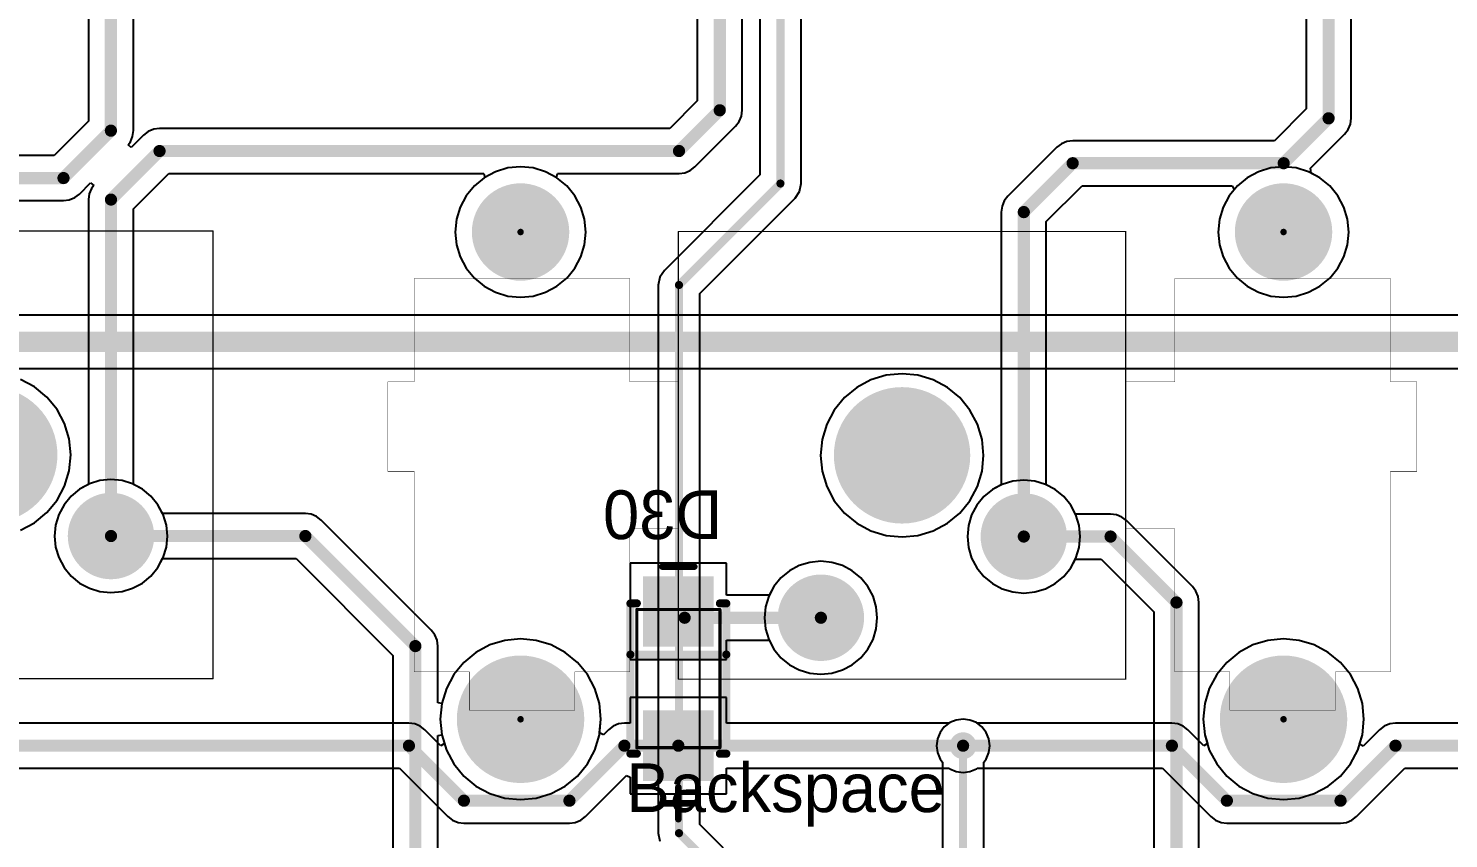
# Model space of a CAD drawing. Header units: millimetres. Extents: x 25 to 374, y 23 to 150.
# Drawn here: x 264.84 to 309.29, y 99.22 to 124.56 of the extents above; entities that cross this region are included whole.
import ezdxf

# ---------------------------------------------------------------- set-up
doc = ezdxf.new("R2010")
doc.units = ezdxf.units.MM
for name, color, linetype in [('BottomLayer', 5, 'Continuous'), ('BottomOverlay', 54, 'Continuous'), ('BottomPaste', 16, 'Continuous'), ('BottomSolder', 6, 'Continuous'), ('Mechanical1', 6, 'Continuous'), ('Mechanical13', 56, 'Continuous'), ('Mechanical15', 56, 'Continuous'), ('MultiLayer', 9, 'Continuous'), ('PadHoleLayer', 156, 'Continuous'), ('TopLayer', 1, 'Continuous'), ('TopOverlay', 2, 'Continuous'), ('TopSolder', 216, 'Continuous'), ('ViaHoleLayer', 16, 'Continuous')]:
    doc.layers.add(name, color=color, linetype=linetype)

# ---------------------------------------------------------------- blocks, each defined once
blk = doc.blocks.new('SMA_DO_214AC__S1_B_58')
at = {"layer": 'BottomLayer'}
for points in [[(-1.1, -1), (-1.1, 1), (-3.1, -1), (-3.1, 1)], [(3.1, -1), (3.1, 1), (1.1, -1), (1.1, 1)]]:
    blk.add_solid(points, dxfattribs=at)
at = {"layer": 'BottomOverlay', "const_width": 0.254}
for points in [[(-2.35, 1.3), (-2.35, 1.5)], [(2.35, 1.5), (-2.35, 1.5)], [(-0.75, -1.5), (-0.75, 1.5)], [(2.35, 1.3), (2.35, 1.5)], [(-2.35, -1.5), (-2.35, -1.3)], [(2.35, -1.5), (2.35, -1.3)], [(2.35, -1.5), (-2.35, -1.5)]]:
    blk.add_lwpolyline(points, dxfattribs=at)
at = {"layer": 'BottomOverlay', "const_width": 0.127}
for points in [[(-2.414, 1.5, 1), (-2.287, 1.5, 1)], [(-2.414, 1.5, 1), (-2.287, 1.5, 1)], [(-2.414, 1.3, 1), (-2.287, 1.3, 1)], [(-0.814, 1.5, 1), (-0.687, 1.5, 1)], [(2.287, 1.5, 1), (2.414, 1.5, 1)], [(2.287, 1.5, 1), (2.414, 1.5, 1)], [(2.287, 1.3, 1), (2.414, 1.3, 1)], [(-2.414, -1.3, 1), (-2.287, -1.3, 1)], [(2.287, -1.3, 1), (2.414, -1.3, 1)], [(-2.414, -1.5, 1), (-2.287, -1.5, 1)], [(-2.414, -1.5, 1), (-2.287, -1.5, 1)], [(-0.814, -1.5, 1), (-0.687, -1.5, 1)], [(2.287, -1.5, 1), (2.414, -1.5, 1)], [(2.287, -1.5, 1), (2.414, -1.5, 1)]]:
    blk.add_lwpolyline(points, format="xyb", close=True, dxfattribs=at)
at = {"layer": 'BottomPaste'}
for points in [[(-1.1, -1), (-1.1, 1), (-3.1, -1), (-3.1, 1)], [(3.1, -1), (3.1, 1), (1.1, -1), (1.1, 1)]]:
    blk.add_solid(points, dxfattribs=at)
at = {"layer": 'BottomSolder'}
for points in [[(-0.998, -1.102), (-0.998, 1.102), (-3.202, -1.102), (-3.202, 1.102)], [(3.202, -1.102), (3.202, 1.102), (0.998, -1.102), (0.998, 1.102)]]:
    blk.add_solid(points, dxfattribs=at)
at = {"layer": 'Mechanical13', "const_width": 0.1}
for points in [[(2.16, 1.3), (-2.16, 1.3)], [(-2.16, -1.3), (-2.16, 1.3)], [(2.16, -1.3), (2.16, 1.3)], [(2.16, -1.3), (-2.16, -1.3)]]:
    blk.add_lwpolyline(points, dxfattribs=at)
at = {"layer": 'Mechanical13', "const_width": 0.05}
for points in [[(-2.185, 1.3, 1), (-2.135, 1.3, 1)], [(-2.185, 1.3, 1), (-2.135, 1.3, 1)], [(2.135, 1.3, 1), (2.185, 1.3, 1)], [(2.135, 1.3, 1), (2.185, 1.3, 1)], [(-2.185, -1.3, 1), (-2.135, -1.3, 1)], [(-2.185, -1.3, 1), (-2.135, -1.3, 1)], [(2.135, -1.3, 1), (2.185, -1.3, 1)], [(2.135, -1.3, 1), (2.185, -1.3, 1)]]:
    blk.add_lwpolyline(points, format="xyb", close=True, dxfattribs=at)
at = {"layer": 'Mechanical15', "const_width": 0.203}
for points in [[(-3.5, -0.5), (-3.5, 0.5)], [(3.9, -0.5), (3.9, 0.5)], [(4.4, 0), (3.4, 0)]]:
    blk.add_lwpolyline(points, dxfattribs=at)
at = {"layer": 'Mechanical15', "const_width": 0.102}
for points in [[(-3.551, 0.5, 1), (-3.449, 0.5, 1)], [(3.849, 0.5, 1), (3.951, 0.5, 1)], [(3.349, 0, 1), (3.451, 0, 1)], [(4.349, 0, 1), (4.451, 0, 1)], [(-3.551, -0.5, 1), (-3.449, -0.5, 1)], [(3.849, -0.5, 1), (3.951, -0.5, 1)]]:
    blk.add_lwpolyline(points, format="xyb", close=True, dxfattribs=at)
blk = doc.blocks.new('1_2_116')
at = {"layer": 'BottomSolder', "const_width": 0.1016}
for points in [[(-11.9888, 6.985, 1), (-11.8872, 6.985, 1)], [(11.8872, 6.985, 1), (11.9888, 6.985, 1)], [(-11.9888, -8.255, 1), (-11.8872, -8.255, 1)], [(11.8872, -8.255, 1), (11.9888, -8.255, 1)]]:
    blk.add_lwpolyline(points, format="xyb", close=True, dxfattribs=at)
at = {"layer": 'PadHoleLayer'}
for points, const_width in [([(-12.7, 6.985, 1), (-11.176, 6.985, 1)], 1.524), ([(11.176, 6.985, 1), (12.7, 6.985, 1)], 1.524), ([(-12.93495, -8.255, 1), (-10.94105, -8.255, 1)], 1.9939), ([(10.94105, -8.255, 1), (12.93495, -8.255, 1)], 1.9939)]:
    blk.add_lwpolyline(points, format="xyb", close=True, dxfattribs=dict(at, const_width=const_width))
at = {"layer": 'TopSolder', "const_width": 0.1016}
for points in [[(-11.9888, 6.985, 1), (-11.8872, 6.985, 1)], [(11.8872, 6.985, 1), (11.9888, 6.985, 1)], [(-11.9888, -8.255, 1), (-11.8872, -8.255, 1)], [(11.8872, -8.255, 1), (11.9888, -8.255, 1)]]:
    blk.add_lwpolyline(points, format="xyb", close=True, dxfattribs=at)
blk = doc.blocks.new('MX_SW_3_149')
at = {"layer": 'BottomLayer'}
for points, const_width in [([(-1.016, 0, 1), (1.016, 0, 1)], 2.032), ([(3.185, -2.54, 1), (4.435, -2.54, 1)], 1.25), ([(-3.165, -5.08, 1), (-1.915, -5.08, 1)], 1.25)]:
    blk.add_lwpolyline(points, format="xyb", close=True, dxfattribs=dict(at, const_width=const_width))
at = {"layer": 'BottomSolder'}
for points, const_width in [([(-1.067, 0, 1), (1.067, 0, 1)], 2.134), ([(3.134, -2.54, 1), (4.486, -2.54, 1)], 1.352), ([(-3.216, -5.08, 1), (-1.864, -5.08, 1)], 1.352)]:
    blk.add_lwpolyline(points, format="xyb", close=True, dxfattribs=dict(at, const_width=const_width))
at = {"layer": 'Mechanical1', "const_width": 0.0381}
for points in [[(-7, -7), (-7, 7)], [(-7, 7), (7, 7)], [(7, -7), (7, 7)], [(-7, -7), (7, -7)]]:
    blk.add_lwpolyline(points, dxfattribs=at)
at = {"layer": 'Mechanical1', "const_width": 0.0191}
for points in [[(-7.01, 7, 1), (-6.99, 7, 1)], [(-7.01, 7, 1), (-6.99, 7, 1)], [(6.99, 7, 1), (7.01, 7, 1)], [(6.99, 7, 1), (7.01, 7, 1)], [(-7.01, -7, 1), (-6.99, -7, 1)], [(-7.01, -7, 1), (-6.99, -7, 1)], [(6.99, -7, 1), (7.01, -7, 1)], [(6.99, -7, 1), (7.01, -7, 1)]]:
    blk.add_lwpolyline(points, format="xyb", close=True, dxfattribs=at)
at = {"layer": 'MultiLayer'}
for points, const_width in [([(-1.016, 0, 1), (1.016, 0, 1)], 2.032), ([(3.185, -2.54, 1), (4.435, -2.54, 1)], 1.25), ([(-3.165, -5.08, 1), (-1.915, -5.08, 1)], 1.25)]:
    blk.add_lwpolyline(points, format="xyb", close=True, dxfattribs=dict(at, const_width=const_width))
at = {"layer": 'PadHoleLayer'}
for points, const_width in [([(-1.016, 0, 1), (1.016, 0, 1)], 2.032), ([(3.435, -2.54, 1), (4.185, -2.54, 1)], 0.75), ([(-2.915, -5.08, 1), (-2.165, -5.08, 1)], 0.75)]:
    blk.add_lwpolyline(points, format="xyb", close=True, dxfattribs=dict(at, const_width=const_width))
at = {"layer": 'TopLayer'}
for points, const_width in [([(-1.016, 0, 1), (1.016, 0, 1)], 2.032), ([(3.185, -2.54, 1), (4.435, -2.54, 1)], 1.25), ([(-3.165, -5.08, 1), (-1.915, -5.08, 1)], 1.25)]:
    blk.add_lwpolyline(points, format="xyb", close=True, dxfattribs=dict(at, const_width=const_width))
at = {"layer": 'TopSolder'}
for points, const_width in [([(-1.067, 0, 1), (1.067, 0, 1)], 2.134), ([(3.134, -2.54, 1), (4.486, -2.54, 1)], 1.352), ([(-3.216, -5.08, 1), (-1.864, -5.08, 1)], 1.352)]:
    blk.add_lwpolyline(points, format="xyb", close=True, dxfattribs=dict(at, const_width=const_width))
blk = doc.blocks.new('MX_SW_3_150')
at = {"layer": 'BottomLayer'}
for points, const_width in [([(-1.016, 0, 1), (1.016, 0, 1)], 2.032), ([(3.185, -2.54, 1), (4.435, -2.54, 1)], 1.25), ([(-3.165, -5.08, 1), (-1.915, -5.08, 1)], 1.25)]:
    blk.add_lwpolyline(points, format="xyb", close=True, dxfattribs=dict(at, const_width=const_width))
at = {"layer": 'BottomSolder'}
for points, const_width in [([(-1.067, 0, 1), (1.067, 0, 1)], 2.134), ([(3.134, -2.54, 1), (4.486, -2.54, 1)], 1.352), ([(-3.216, -5.08, 1), (-1.864, -5.08, 1)], 1.352)]:
    blk.add_lwpolyline(points, format="xyb", close=True, dxfattribs=dict(at, const_width=const_width))
at = {"layer": 'Mechanical1', "const_width": 0.0381}
for points in [[(-7, -7), (-7, 7)], [(-7, 7), (7, 7)], [(7, -7), (7, 7)], [(-7, -7), (7, -7)]]:
    blk.add_lwpolyline(points, dxfattribs=at)
at = {"layer": 'Mechanical1', "const_width": 0.0191}
for points in [[(-7.01, 7, 1), (-6.99, 7, 1)], [(-7.01, 7, 1), (-6.99, 7, 1)], [(6.99, 7, 1), (7.01, 7, 1)], [(6.99, 7, 1), (7.01, 7, 1)], [(-7.01, -7, 1), (-6.99, -7, 1)], [(-7.01, -7, 1), (-6.99, -7, 1)], [(6.99, -7, 1), (7.01, -7, 1)], [(6.99, -7, 1), (7.01, -7, 1)]]:
    blk.add_lwpolyline(points, format="xyb", close=True, dxfattribs=at)
at = {"layer": 'MultiLayer'}
for points, const_width in [([(-1.016, 0, 1), (1.016, 0, 1)], 2.032), ([(3.185, -2.54, 1), (4.435, -2.54, 1)], 1.25), ([(-3.165, -5.08, 1), (-1.915, -5.08, 1)], 1.25)]:
    blk.add_lwpolyline(points, format="xyb", close=True, dxfattribs=dict(at, const_width=const_width))
at = {"layer": 'PadHoleLayer'}
for points, const_width in [([(-1.016, 0, 1), (1.016, 0, 1)], 2.032), ([(3.435, -2.54, 1), (4.185, -2.54, 1)], 0.75), ([(-2.915, -5.08, 1), (-2.165, -5.08, 1)], 0.75)]:
    blk.add_lwpolyline(points, format="xyb", close=True, dxfattribs=dict(at, const_width=const_width))
at = {"layer": 'TopLayer'}
for points, const_width in [([(-1.016, 0, 1), (1.016, 0, 1)], 2.032), ([(3.185, -2.54, 1), (4.435, -2.54, 1)], 1.25), ([(-3.165, -5.08, 1), (-1.915, -5.08, 1)], 1.25)]:
    blk.add_lwpolyline(points, format="xyb", close=True, dxfattribs=dict(at, const_width=const_width))
at = {"layer": 'TopSolder'}
for points, const_width in [([(-1.067, 0, 1), (1.067, 0, 1)], 2.134), ([(3.134, -2.54, 1), (4.486, -2.54, 1)], 1.352), ([(-3.216, -5.08, 1), (-1.864, -5.08, 1)], 1.352)]:
    blk.add_lwpolyline(points, format="xyb", close=True, dxfattribs=dict(at, const_width=const_width))

msp = doc.modelspace()

# ---------------------------------------------------------------- linework, layer by layer
at = {"layer": 'BottomLayer'}
for p, q in [((279.464, 120.078), (279.111, 119.889)), ((279.847, 120.194), (279.464, 120.078)), ((280.246, 120.233), (279.847, 120.194)), ((280.644, 120.194), (280.246, 120.233)), ((281.027, 120.078), (280.644, 120.194)), ((281.38, 119.889), (281.027, 120.078)), ((303.34, 120.078), (302.987, 119.889)), ((303.723, 120.194), (303.34, 120.078)), ((304.122, 120.233), (303.723, 120.194)), ((304.52, 120.194), (304.122, 120.233)), ((304.903, 120.078), (304.52, 120.194)), ((305.256, 119.889), (304.903, 120.078)), ((278.802, 119.635), (278.548, 119.326)), ((279.111, 119.889), (278.802, 119.635)), ((281.69, 119.635), (281.38, 119.889)), ((281.944, 119.326), (281.69, 119.635)), ((302.678, 119.635), (302.424, 119.326)), ((302.987, 119.889), (302.678, 119.635)), ((305.566, 119.635), (305.256, 119.889)), ((305.82, 119.326), (305.566, 119.635)), ((278.548, 119.326), (278.359, 118.973)), ((282.132, 118.973), (281.944, 119.326)), ((302.424, 119.326), (302.235, 118.973)), ((306.008, 118.973), (305.82, 119.326)), ((278.359, 118.973), (278.243, 118.59)), ((282.248, 118.59), (282.132, 118.973)), ((302.235, 118.973), (302.119, 118.59)), ((306.124, 118.59), (306.008, 118.973)), ((278.243, 118.59), (278.204, 118.191)), ((282.288, 118.191), (282.248, 118.59)), ((302.119, 118.59), (302.08, 118.191)), ((306.164, 118.191), (306.124, 118.59)), ((278.204, 118.191), (278.243, 117.793)), ((278.243, 117.793), (278.359, 117.41)), ((282.132, 117.41), (282.248, 117.793)), ((282.248, 117.793), (282.288, 118.191)), ((302.08, 118.191), (302.119, 117.793)), ((302.119, 117.793), (302.235, 117.41)), ((306.008, 117.41), (306.124, 117.793)), ((306.124, 117.793), (306.164, 118.191)), ((278.359, 117.41), (278.548, 117.057)), ((281.944, 117.057), (282.132, 117.41)), ((302.235, 117.41), (302.424, 117.057)), ((305.82, 117.057), (306.008, 117.41)), ((278.548, 117.057), (278.802, 116.747)), ((281.69, 116.747), (281.944, 117.057)), ((302.424, 117.057), (302.678, 116.747)), ((305.566, 116.747), (305.82, 117.057)), ((278.802, 116.747), (279.111, 116.494)), ((279.111, 116.494), (279.464, 116.305)), ((281.027, 116.305), (281.38, 116.494)), ((281.38, 116.494), (281.69, 116.747)), ((302.678, 116.747), (302.987, 116.494)), ((302.987, 116.494), (303.34, 116.305)), ((304.903, 116.305), (305.256, 116.494)), ((305.256, 116.494), (305.566, 116.747)), ((279.464, 116.305), (279.847, 116.189)), ((279.847, 116.189), (280.246, 116.149)), ((280.246, 116.149), (280.644, 116.189)), ((280.644, 116.189), (281.027, 116.305)), ((303.34, 116.305), (303.723, 116.189)), ((303.723, 116.189), (304.122, 116.149)), ((304.122, 116.149), (304.52, 116.189)), ((304.52, 116.189), (304.903, 116.305)), ((310.274, 115.587), (68.807, 115.587)), ((68.462, 113.922), (310.274, 113.922)), ((265.037, 113.344), (264.596, 113.58)), ((265.424, 113.026), (265.037, 113.344)), ((290.766, 113.328), (290.379, 113.011)), ((291.207, 113.564), (290.766, 113.328)), ((291.686, 113.71), (291.207, 113.564)), ((292.184, 113.759), (291.686, 113.71)), ((292.682, 113.71), (292.184, 113.759)), ((293.161, 113.564), (292.682, 113.71)), ((293.602, 113.328), (293.161, 113.564)), ((293.989, 113.011), (293.602, 113.328)), ((265.741, 112.639), (265.424, 113.026)), ((290.379, 113.011), (290.062, 112.624)), ((294.306, 112.624), (293.989, 113.011)), ((265.977, 112.198), (265.741, 112.639)), ((290.062, 112.624), (289.826, 112.183)), ((294.542, 112.183), (294.306, 112.624)), ((266.122, 111.719), (265.977, 112.198)), ((289.826, 112.183), (289.681, 111.704)), ((294.687, 111.704), (294.542, 112.183)), ((266.171, 111.222), (266.122, 111.719)), ((289.681, 111.704), (289.632, 111.206)), ((294.736, 111.206), (294.687, 111.704)), ((266.122, 110.724), (266.171, 111.222)), ((289.632, 111.206), (289.681, 110.708)), ((294.687, 110.708), (294.736, 111.206)), ((265.977, 110.245), (266.122, 110.724)), ((289.681, 110.708), (289.826, 110.23)), ((294.542, 110.23), (294.687, 110.708)), ((265.741, 109.804), (265.977, 110.245)), ((266.753, 110.314), (266.448, 110.15)), ((267.084, 110.414), (266.753, 110.314)), ((267.429, 110.448), (267.084, 110.414)), ((267.774, 110.414), (267.429, 110.448)), ((268.105, 110.314), (267.774, 110.414)), ((268.41, 110.15), (268.105, 110.314)), ((289.826, 110.23), (290.062, 109.788)), ((294.306, 109.788), (294.542, 110.23)), ((295.318, 110.298), (295.012, 110.135)), ((295.649, 110.399), (295.318, 110.298)), ((295.994, 110.433), (295.649, 110.399)), ((296.338, 110.399), (295.994, 110.433)), ((296.67, 110.298), (296.338, 110.399)), ((296.975, 110.135), (296.67, 110.298)), ((265.424, 109.417), (265.741, 109.804)), ((266.18, 109.931), (265.96, 109.663)), ((266.448, 110.15), (266.18, 109.931)), ((268.678, 109.931), (268.41, 110.15)), ((268.898, 109.663), (268.678, 109.931)), ((290.062, 109.788), (290.379, 109.402)), ((293.989, 109.402), (294.306, 109.788)), ((294.745, 109.915), (294.525, 109.648)), ((295.012, 110.135), (294.745, 109.915)), ((297.243, 109.915), (296.975, 110.135)), ((297.463, 109.648), (297.243, 109.915)), ((265.037, 109.099), (265.424, 109.417)), ((265.797, 109.358), (265.696, 109.026)), ((265.96, 109.663), (265.797, 109.358)), ((269.061, 109.358), (268.898, 109.663)), ((269.162, 109.026), (269.061, 109.358)), ((290.379, 109.402), (290.766, 109.084)), ((293.602, 109.084), (293.989, 109.402)), ((294.362, 109.342), (294.261, 109.011)), ((294.525, 109.648), (294.362, 109.342)), ((297.626, 109.342), (297.463, 109.648)), ((297.726, 109.011), (297.626, 109.342)), ((264.596, 108.864), (265.037, 109.099)), ((265.696, 109.026), (265.662, 108.682)), ((269.195, 108.682), (269.162, 109.026)), ((290.766, 109.084), (291.207, 108.848)), ((293.161, 108.848), (293.602, 109.084)), ((294.261, 109.011), (294.227, 108.666)), ((297.76, 108.666), (297.726, 109.011)), ((265.662, 108.682), (265.696, 108.337)), ((269.162, 108.337), (269.195, 108.682)), ((291.207, 108.848), (291.686, 108.703)), ((291.686, 108.703), (292.184, 108.654)), ((292.184, 108.654), (292.682, 108.703)), ((292.682, 108.703), (293.161, 108.848)), ((294.227, 108.666), (294.261, 108.322)), ((297.726, 108.322), (297.76, 108.666)), ((265.696, 108.337), (265.797, 108.006)), ((265.797, 108.006), (265.96, 107.7)), ((268.898, 107.7), (269.061, 108.006)), ((269.061, 108.006), (269.162, 108.337)), ((294.261, 108.322), (294.362, 107.99)), ((297.626, 107.99), (297.726, 108.322)), ((265.96, 107.7), (266.18, 107.432)), ((268.678, 107.432), (268.898, 107.7)), ((286.692, 107.832), (283.676, 107.832)), ((283.676, 107.832), (283.676, 104.816)), ((286.692, 106.831), (286.692, 107.832)), ((288.662, 107.595), (288.395, 107.375)), ((288.968, 107.758), (288.662, 107.595)), ((289.299, 107.859), (288.968, 107.758)), ((289.644, 107.893), (289.299, 107.859)), ((289.988, 107.859), (289.644, 107.893)), ((290.32, 107.758), (289.988, 107.859)), ((290.625, 107.595), (290.32, 107.758)), ((290.893, 107.375), (290.625, 107.595)), ((294.362, 107.99), (294.525, 107.685)), ((294.525, 107.685), (294.745, 107.417)), ((297.243, 107.417), (297.463, 107.685)), ((297.463, 107.685), (297.626, 107.99)), ((266.18, 107.432), (266.448, 107.213)), ((266.448, 107.213), (266.753, 107.049)), ((268.105, 107.049), (268.41, 107.213)), ((268.41, 107.213), (268.678, 107.432)), ((288.175, 107.108), (288.027, 106.831)), ((288.395, 107.375), (288.175, 107.108)), ((291.113, 107.108), (290.893, 107.375)), ((291.276, 106.802), (291.113, 107.108)), ((294.745, 107.417), (295.012, 107.197)), ((295.012, 107.197), (295.318, 107.034)), ((296.67, 107.034), (296.975, 107.197)), ((296.975, 107.197), (297.243, 107.417)), ((266.753, 107.049), (267.084, 106.949)), ((267.084, 106.949), (267.429, 106.915)), ((267.429, 106.915), (267.774, 106.949)), ((267.774, 106.949), (268.105, 107.049)), ((288.027, 106.831), (286.692, 106.831)), ((291.376, 106.471), (291.276, 106.802)), ((295.318, 107.034), (295.649, 106.934)), ((295.649, 106.934), (295.994, 106.9)), ((295.994, 106.9), (296.338, 106.934)), ((296.338, 106.934), (296.67, 107.034)), ((291.41, 106.126), (291.376, 106.471)), ((291.276, 105.45), (291.376, 105.782)), ((291.376, 105.782), (291.41, 106.126)), ((279.755, 105.417), (279.284, 105.274)), ((280.246, 105.465), (279.755, 105.417)), ((280.736, 105.417), (280.246, 105.465)), ((281.208, 105.274), (280.736, 105.417)), ((286.692, 104.816), (286.692, 105.422)), ((286.692, 105.422), (288.027, 105.422)), ((288.027, 105.422), (288.175, 105.145)), ((291.113, 105.145), (291.276, 105.45)), ((303.631, 105.417), (303.16, 105.274)), ((304.122, 105.465), (303.631, 105.417)), ((304.612, 105.417), (304.122, 105.465)), ((305.084, 105.274), (304.612, 105.417)), ((278.849, 105.042), (278.468, 104.729)), ((279.284, 105.274), (278.849, 105.042)), ((281.643, 105.042), (281.208, 105.274)), ((282.023, 104.729), (281.643, 105.042)), ((288.175, 105.145), (288.395, 104.877)), ((290.893, 104.877), (291.113, 105.145)), ((302.725, 105.042), (302.344, 104.729)), ((303.16, 105.274), (302.725, 105.042)), ((305.519, 105.042), (305.084, 105.274)), ((305.899, 104.729), (305.519, 105.042)), ((278.468, 104.729), (278.156, 104.348)), ((282.336, 104.348), (282.023, 104.729)), ((283.676, 104.816), (286.692, 104.816)), ((288.395, 104.877), (288.662, 104.657)), ((288.662, 104.657), (288.968, 104.494)), ((288.968, 104.494), (289.299, 104.394)), ((289.988, 104.394), (290.32, 104.494)), ((290.32, 104.494), (290.625, 104.657)), ((290.625, 104.657), (290.893, 104.877)), ((302.344, 104.729), (302.032, 104.348)), ((306.212, 104.348), (305.899, 104.729)), ((278.156, 104.348), (277.923, 103.913)), ((282.568, 103.913), (282.336, 104.348)), ((289.299, 104.394), (289.644, 104.36)), ((289.644, 104.36), (289.988, 104.394)), ((302.032, 104.348), (301.799, 103.913)), ((306.444, 103.913), (306.212, 104.348)), ((277.923, 103.913), (277.78, 103.442)), ((282.712, 103.442), (282.568, 103.913)), ((286.692, 103.632), (283.676, 103.632)), ((283.676, 103.632), (283.676, 102.828)), ((286.692, 102.828), (286.692, 103.632)), ((301.799, 103.913), (301.656, 103.442)), ((306.588, 103.442), (306.444, 103.913)), ((277.78, 103.442), (277.732, 102.951)), ((282.76, 102.951), (282.712, 103.442)), ((301.656, 103.442), (301.608, 102.951)), ((306.636, 102.951), (306.588, 103.442)), ((276.753, 102.828), (258.233, 102.828)), ((276.935, 102.804), (276.753, 102.828)), ((277.105, 102.734), (276.935, 102.804)), ((277.251, 102.622), (277.105, 102.734)), ((277.732, 102.951), (277.78, 102.461)), ((282.718, 102.522), (282.76, 102.951)), ((283.143, 102.734), (282.997, 102.622)), ((283.313, 102.804), (283.143, 102.734)), ((283.495, 102.828), (283.313, 102.804)), ((283.676, 102.828), (283.495, 102.828)), ((293.656, 102.828), (286.692, 102.828)), ((293.678, 102.845), (293.656, 102.828)), ((293.878, 102.928), (293.678, 102.845)), ((294.094, 102.956), (293.878, 102.928)), ((294.309, 102.928), (294.094, 102.956)), ((294.51, 102.845), (294.309, 102.928)), ((294.532, 102.828), (294.51, 102.845)), ((300.629, 102.828), (294.532, 102.828)), ((300.811, 102.804), (300.629, 102.828)), ((300.981, 102.734), (300.811, 102.804)), ((301.127, 102.622), (300.981, 102.734)), ((301.608, 102.951), (301.656, 102.461)), ((306.588, 102.461), (306.636, 102.951)), ((307.273, 102.734), (307.127, 102.622)), ((307.443, 102.804), (307.273, 102.734)), ((307.625, 102.828), (307.443, 102.804)), ((317.021, 102.828), (307.625, 102.828)), ((277.75, 102.123), (277.251, 102.622)), ((277.78, 102.461), (277.862, 102.19)), ((282.84, 102.465), (282.718, 102.522)), ((282.997, 102.622), (282.84, 102.465)), ((301.626, 102.123), (301.127, 102.622)), ((301.656, 102.461), (301.738, 102.19)), ((306.501, 102.176), (306.588, 102.461)), ((307.127, 102.622), (306.613, 102.108)), ((277.862, 102.19), (277.75, 102.123)), ((301.738, 102.19), (301.626, 102.123)), ((306.613, 102.108), (306.501, 102.176)), ((258.233, 101.419), (276.461, 101.419)), ((276.461, 101.419), (277.975, 99.905)), ((286.692, 100.616), (286.692, 101.419)), ((286.692, 101.419), (293.656, 101.419)), ((293.656, 101.419), (293.678, 101.403)), ((293.678, 101.403), (293.878, 101.32)), ((294.309, 101.32), (294.51, 101.403)), ((294.51, 101.403), (294.532, 101.419)), ((294.532, 101.419), (300.337, 101.419)), ((300.337, 101.419), (301.851, 99.905)), ((306.403, 99.905), (307.917, 101.419)), ((307.917, 101.419), (317.021, 101.419)), ((282.273, 99.905), (283.558, 101.191)), ((283.558, 101.191), (283.676, 101.142)), ((283.676, 101.142), (283.676, 100.616)), ((293.878, 101.32), (294.094, 101.291)), ((294.094, 101.291), (294.309, 101.32)), ((283.676, 100.616), (286.692, 100.616)), ((277.975, 99.905), (278.121, 99.794)), ((278.121, 99.794), (278.291, 99.723)), ((278.291, 99.723), (278.473, 99.699)), ((278.473, 99.699), (281.775, 99.699)), ((281.775, 99.699), (281.957, 99.723)), ((281.957, 99.723), (282.127, 99.794)), ((282.127, 99.794), (282.273, 99.905)), ((301.851, 99.905), (301.997, 99.794)), ((301.997, 99.794), (302.167, 99.723)), ((302.167, 99.723), (302.349, 99.699)), ((302.349, 99.699), (305.905, 99.699)), ((305.905, 99.699), (306.087, 99.723)), ((306.087, 99.723), (306.257, 99.794)), ((306.257, 99.794), (306.403, 99.905))]:
    msp.add_line(p, q, dxfattribs=at)
for points, const_width in [([(68.462, 114.755), (310.858, 114.755)], 0.635), ([(285.381, 106.126), (289.644, 106.126)], 0.381), ([(256.725, 102.124), (276.753, 102.124)], 0.381), ([(276.753, 102.124), (278.473, 100.404)], 0.381), ([(281.775, 100.404), (283.495, 102.124)], 0.381), ([(283.495, 102.124), (285.184, 102.124)], 0.381), ([(285.184, 102.124), (294.094, 102.124)], 0.381), ([(294.094, 102.124), (300.629, 102.124)], 0.381), ([(300.629, 102.124), (302.349, 100.404)], 0.381), ([(305.905, 100.404), (307.625, 102.124)], 0.381), ([(307.625, 102.124), (318.529, 102.124)], 0.381), ([(278.473, 100.404), (281.775, 100.404)], 0.381), ([(302.349, 100.404), (305.905, 100.404)], 0.381)]:
    msp.add_lwpolyline(points, dxfattribs=dict(at, const_width=const_width))
for points, const_width in [([(285.286, 106.126, 1), (285.476, 106.126, 1)], 0.191), ([(289.549, 106.126, 1), (289.739, 106.126, 1)], 0.191), ([(276.657, 102.124, 1), (276.848, 102.124, 1)], 0.191), ([(276.657, 102.124, 1), (276.848, 102.124, 1)], 0.191), ([(283.4, 102.124, 1), (283.59, 102.124, 1)], 0.191), ([(283.4, 102.124, 1), (283.59, 102.124, 1)], 0.191), ([(285.088, 102.124, 1), (285.279, 102.124, 1)], 0.191), ([(285.088, 102.124, 1), (285.279, 102.124, 1)], 0.191), ([(293.935, 102.124, 1), (294.253, 102.124, 1)], 0.318), ([(293.999, 102.124, 1), (294.189, 102.124, 1)], 0.191), ([(293.999, 102.124, 1), (294.189, 102.124, 1)], 0.191), ([(300.533, 102.124, 1), (300.724, 102.124, 1)], 0.191), ([(300.533, 102.124, 1), (300.724, 102.124, 1)], 0.191), ([(307.53, 102.124, 1), (307.72, 102.124, 1)], 0.191), ([(307.53, 102.124, 1), (307.72, 102.124, 1)], 0.191), ([(278.378, 100.404, 1), (278.568, 100.404, 1)], 0.191), ([(278.378, 100.404, 1), (278.568, 100.404, 1)], 0.191), ([(281.68, 100.404, 1), (281.87, 100.404, 1)], 0.191), ([(281.68, 100.404, 1), (281.87, 100.404, 1)], 0.191), ([(302.254, 100.404, 1), (302.444, 100.404, 1)], 0.191), ([(302.254, 100.404, 1), (302.444, 100.404, 1)], 0.191), ([(305.81, 100.404, 1), (306, 100.404, 1)], 0.191), ([(305.81, 100.404, 1), (306, 100.404, 1)], 0.191)]:
    msp.add_lwpolyline(points, format="xyb", close=True, dxfattribs=dict(at, const_width=const_width))
at = {"layer": 'BottomSolder', "const_width": 0.419}
msp.add_lwpolyline([(293.884, 102.124, 1), (294.303, 102.124, 1)], format="xyb", close=True, dxfattribs=at)
at = {"layer": 'Mechanical1', "const_width": 0.0127}
for points in [[(256.62, 118.205), (270.619, 118.205)], [(270.619, 104.206), (270.619, 118.205)], [(285.195, 113.505), (285.195, 118.205)], [(285.195, 118.205), (299.194, 118.205)], [(299.194, 113.505), (299.194, 118.205)], [(276.92, 116.735), (283.669, 116.735)], [(276.92, 113.505), (276.92, 116.735)], [(283.669, 113.505), (283.669, 116.735)], [(300.72, 116.735), (307.469, 116.735)], [(300.72, 113.505), (300.72, 116.735)], [(307.469, 113.505), (307.469, 116.735)], [(276.094, 113.505), (276.92, 113.505)], [(276.094, 110.705), (276.094, 113.505)], [(283.669, 113.505), (285.195, 113.505)], [(299.194, 113.505), (300.72, 113.505)], [(307.469, 113.505), (308.295, 113.505)], [(308.295, 110.705), (308.295, 113.505)], [(276.094, 110.705), (276.92, 110.705)], [(276.92, 104.435), (276.92, 110.705)], [(307.469, 104.435), (307.469, 110.705)], [(307.469, 110.705), (308.295, 110.705)], [(283.669, 104.435), (283.669, 108.905)], [(283.669, 108.905), (285.195, 108.905)], [(285.195, 104.206), (285.195, 108.905)], [(299.194, 104.206), (299.194, 108.905)], [(299.194, 108.905), (300.72, 108.905)], [(300.72, 104.435), (300.72, 108.905)], [(276.92, 104.435), (278.643, 104.435)], [(278.643, 103.236), (278.643, 104.435)], [(281.945, 103.236), (281.945, 104.435)], [(281.945, 104.435), (283.669, 104.435)], [(300.72, 104.435), (302.445, 104.435)], [(302.445, 103.236), (302.445, 104.435)], [(305.745, 103.236), (305.745, 104.435)], [(305.745, 104.435), (307.469, 104.435)], [(256.62, 104.206), (270.619, 104.206)], [(285.195, 104.206), (299.194, 104.206)], [(278.643, 103.236), (281.945, 103.236)], [(302.445, 103.236), (305.745, 103.236)]]:
    msp.add_lwpolyline(points, dxfattribs=at)
at = {"layer": 'Mechanical1', "const_width": 0.00635}
for points in [[(270.616, 118.205, 1), (270.622, 118.205, 1)], [(270.616, 118.205, 1), (270.622, 118.205, 1)], [(285.192, 118.205, 1), (285.198, 118.205, 1)], [(285.192, 118.205, 1), (285.198, 118.205, 1)], [(299.191, 118.205, 1), (299.197, 118.205, 1)], [(299.191, 118.205, 1), (299.197, 118.205, 1)], [(276.917, 116.735, 1), (276.923, 116.735, 1)], [(276.917, 116.735, 1), (276.923, 116.735, 1)], [(283.666, 116.735, 1), (283.672, 116.735, 1)], [(283.666, 116.735, 1), (283.672, 116.735, 1)], [(300.717, 116.735, 1), (300.723, 116.735, 1)], [(300.717, 116.735, 1), (300.723, 116.735, 1)], [(307.466, 116.735, 1), (307.472, 116.735, 1)], [(307.466, 116.735, 1), (307.472, 116.735, 1)], [(276.091, 113.505, 1), (276.097, 113.505, 1)], [(276.091, 113.505, 1), (276.097, 113.505, 1)], [(276.917, 113.505, 1), (276.923, 113.505, 1)], [(276.917, 113.505, 1), (276.923, 113.505, 1)], [(283.666, 113.505, 1), (283.672, 113.505, 1)], [(283.666, 113.505, 1), (283.672, 113.505, 1)], [(285.192, 113.505, 1), (285.198, 113.505, 1)], [(285.192, 113.505, 1), (285.198, 113.505, 1)], [(299.191, 113.505, 1), (299.197, 113.505, 1)], [(299.191, 113.505, 1), (299.197, 113.505, 1)], [(300.717, 113.505, 1), (300.723, 113.505, 1)], [(300.717, 113.505, 1), (300.723, 113.505, 1)], [(307.466, 113.505, 1), (307.472, 113.505, 1)], [(307.466, 113.505, 1), (307.472, 113.505, 1)], [(308.292, 113.505, 1), (308.298, 113.505, 1)], [(308.292, 113.505, 1), (308.298, 113.505, 1)], [(276.091, 110.705, 1), (276.097, 110.705, 1)], [(276.091, 110.705, 1), (276.097, 110.705, 1)], [(276.917, 110.705, 1), (276.923, 110.705, 1)], [(276.917, 110.705, 1), (276.923, 110.705, 1)], [(307.466, 110.705, 1), (307.472, 110.705, 1)], [(307.466, 110.705, 1), (307.472, 110.705, 1)], [(308.292, 110.705, 1), (308.298, 110.705, 1)], [(308.292, 110.705, 1), (308.298, 110.705, 1)], [(283.666, 108.905, 1), (283.672, 108.905, 1)], [(283.666, 108.905, 1), (283.672, 108.905, 1)], [(285.192, 108.905, 1), (285.198, 108.905, 1)], [(285.192, 108.905, 1), (285.198, 108.905, 1)], [(299.191, 108.905, 1), (299.197, 108.905, 1)], [(299.191, 108.905, 1), (299.197, 108.905, 1)], [(300.717, 108.905, 1), (300.723, 108.905, 1)], [(300.717, 108.905, 1), (300.723, 108.905, 1)], [(276.917, 104.435, 1), (276.923, 104.435, 1)], [(276.917, 104.435, 1), (276.923, 104.435, 1)], [(278.64, 104.435, 1), (278.646, 104.435, 1)], [(278.64, 104.435, 1), (278.646, 104.435, 1)], [(281.942, 104.435, 1), (281.948, 104.435, 1)], [(281.942, 104.435, 1), (281.948, 104.435, 1)], [(283.666, 104.435, 1), (283.672, 104.435, 1)], [(283.666, 104.435, 1), (283.672, 104.435, 1)], [(300.717, 104.435, 1), (300.723, 104.435, 1)], [(300.717, 104.435, 1), (300.723, 104.435, 1)], [(302.442, 104.435, 1), (302.448, 104.435, 1)], [(302.442, 104.435, 1), (302.448, 104.435, 1)], [(305.742, 104.435, 1), (305.748, 104.435, 1)], [(305.742, 104.435, 1), (305.748, 104.435, 1)], [(307.466, 104.435, 1), (307.472, 104.435, 1)], [(307.466, 104.435, 1), (307.472, 104.435, 1)], [(270.616, 104.206, 1), (270.622, 104.206, 1)], [(270.616, 104.206, 1), (270.622, 104.206, 1)], [(285.192, 104.206, 1), (285.198, 104.206, 1)], [(285.192, 104.206, 1), (285.198, 104.206, 1)], [(299.191, 104.206, 1), (299.197, 104.206, 1)], [(299.191, 104.206, 1), (299.197, 104.206, 1)], [(278.64, 103.236, 1), (278.646, 103.236, 1)], [(278.64, 103.236, 1), (278.646, 103.236, 1)], [(281.942, 103.236, 1), (281.948, 103.236, 1)], [(281.942, 103.236, 1), (281.948, 103.236, 1)], [(302.442, 103.236, 1), (302.448, 103.236, 1)], [(302.442, 103.236, 1), (302.448, 103.236, 1)], [(305.742, 103.236, 1), (305.748, 103.236, 1)], [(305.742, 103.236, 1), (305.748, 103.236, 1)]]:
    msp.add_lwpolyline(points, format="xyb", close=True, dxfattribs=at)
at = {"layer": 'MultiLayer', "const_width": 0.318}
msp.add_lwpolyline([(293.935, 102.124, 1), (294.253, 102.124, 1)], format="xyb", close=True, dxfattribs=at)
at = {"layer": 'TopLayer'}
for p, q in [((266.722, 135.612), (266.722, 121.653)), ((268.131, 121.361), (268.131, 135.612)), ((285.774, 135.612), (285.774, 122.291)), ((287.184, 121.999), (287.184, 135.612)), ((304.827, 135.612), (304.827, 122.039)), ((306.236, 121.747), (306.236, 135.612)), ((287.731, 131.861), (287.731, 119.976)), ((289.026, 119.708), (289.026, 131.861)), ((285.774, 122.291), (284.912, 121.428)), ((287.089, 121.646), (287.16, 121.816)), ((287.16, 121.816), (287.184, 121.999)), ((304.827, 122.039), (303.835, 121.047)), ((266.722, 121.653), (265.651, 120.582)), ((268.107, 121.179), (268.131, 121.361)), ((268.596, 121.334), (268.45, 121.222)), ((268.766, 121.404), (268.596, 121.334)), ((268.948, 121.428), (268.766, 121.404)), ((284.912, 121.428), (268.948, 121.428)), ((285.702, 120.225), (286.977, 121.501)), ((286.977, 121.501), (287.089, 121.646)), ((306.03, 121.249), (306.142, 121.395)), ((306.142, 121.395), (306.212, 121.565)), ((306.212, 121.565), (306.236, 121.747)), ((267.969, 120.92), (268.037, 121.009)), ((268.064, 120.836), (267.969, 120.92)), ((268.037, 121.009), (268.107, 121.179)), ((268.45, 121.222), (268.064, 120.836)), ((297.171, 120.953), (297.025, 120.841)), ((297.341, 121.023), (297.171, 120.953)), ((297.523, 121.047), (297.341, 121.023)), ((303.835, 121.047), (297.523, 121.047)), ((304.968, 120.187), (306.03, 121.249)), ((265.651, 120.582), (249.941, 120.582)), ((297.025, 120.841), (295.496, 119.312)), ((268.134, 118.913), (269.24, 120.019)), ((269.24, 120.019), (279.094, 120.019)), ((279.094, 120.019), (279.124, 119.896)), ((281.367, 119.896), (281.398, 120.019)), ((281.398, 120.019), (285.204, 120.019)), ((285.204, 120.019), (285.386, 120.043)), ((285.386, 120.043), (285.556, 120.114)), ((285.556, 120.114), (285.702, 120.225)), ((304.991, 120.031), (304.968, 120.187)), ((305.256, 119.889), (304.991, 120.031)), ((266.441, 119.38), (266.791, 119.73)), ((266.819, 119.557), (266.748, 119.387)), ((266.791, 119.73), (266.887, 119.646)), ((266.887, 119.646), (266.819, 119.557)), ((278.802, 119.635), (278.548, 119.326)), ((279.111, 119.889), (278.802, 119.635)), ((279.124, 119.896), (279.111, 119.889)), ((281.38, 119.889), (281.367, 119.896)), ((281.69, 119.635), (281.38, 119.889)), ((281.944, 119.326), (281.69, 119.635)), ((287.731, 119.976), (284.746, 116.99)), ((288.977, 119.46), (289.026, 119.708)), ((296.698, 118.522), (297.815, 119.638)), ((297.815, 119.638), (302.516, 119.638)), ((302.516, 119.638), (302.576, 119.511)), ((305.566, 119.635), (305.256, 119.889)), ((305.82, 119.326), (305.566, 119.635)), ((250.233, 119.173), (265.943, 119.173)), ((265.943, 119.173), (266.125, 119.197)), ((266.125, 119.197), (266.295, 119.268)), ((266.295, 119.268), (266.441, 119.38)), ((266.748, 119.387), (266.724, 119.205)), ((266.724, 119.205), (266.724, 110.298)), ((278.548, 119.326), (278.359, 118.973)), ((282.132, 118.973), (281.944, 119.326)), ((285.851, 116.264), (288.837, 119.25)), ((288.837, 119.25), (288.977, 119.46)), ((295.384, 119.166), (295.313, 118.996)), ((295.496, 119.312), (295.384, 119.166)), ((302.424, 119.326), (302.235, 118.973)), ((302.576, 119.511), (302.424, 119.326)), ((306.008, 118.973), (305.82, 119.326)), ((268.134, 110.298), (268.134, 118.913)), ((278.359, 118.973), (278.243, 118.59)), ((282.248, 118.59), (282.132, 118.973)), ((295.313, 118.996), (295.289, 118.814)), ((295.289, 118.814), (295.289, 110.283)), ((302.235, 118.973), (302.119, 118.59)), ((306.124, 118.59), (306.008, 118.973)), ((278.243, 118.59), (278.204, 118.191)), ((282.288, 118.191), (282.248, 118.59)), ((296.698, 110.283), (296.698, 118.522)), ((302.119, 118.59), (302.08, 118.191)), ((306.164, 118.191), (306.124, 118.59)), ((278.204, 118.191), (278.243, 117.793)), ((278.243, 117.793), (278.359, 117.41)), ((282.132, 117.41), (282.248, 117.793)), ((282.248, 117.793), (282.288, 118.191)), ((302.08, 118.191), (302.119, 117.793)), ((302.119, 117.793), (302.235, 117.41)), ((306.008, 117.41), (306.124, 117.793)), ((306.124, 117.793), (306.164, 118.191)), ((278.359, 117.41), (278.548, 117.057)), ((281.944, 117.057), (282.132, 117.41)), ((302.235, 117.41), (302.424, 117.057)), ((305.82, 117.057), (306.008, 117.41)), ((278.548, 117.057), (278.802, 116.747)), ((281.69, 116.747), (281.944, 117.057)), ((284.746, 116.99), (284.606, 116.78)), ((302.424, 117.057), (302.678, 116.747)), ((305.566, 116.747), (305.82, 117.057)), ((278.802, 116.747), (279.111, 116.494)), ((279.111, 116.494), (279.464, 116.305)), ((281.027, 116.305), (281.38, 116.494)), ((281.38, 116.494), (281.69, 116.747)), ((284.606, 116.78), (284.556, 116.533)), ((284.556, 116.533), (284.556, 99.388)), ((302.678, 116.747), (302.987, 116.494)), ((302.987, 116.494), (303.34, 116.305)), ((304.903, 116.305), (305.256, 116.494)), ((305.256, 116.494), (305.566, 116.747)), ((279.464, 116.305), (279.847, 116.189)), ((279.847, 116.189), (280.246, 116.149)), ((280.246, 116.149), (280.644, 116.189)), ((280.644, 116.189), (281.027, 116.305)), ((285.851, 99.656), (285.851, 116.264)), ((303.34, 116.305), (303.723, 116.189)), ((303.723, 116.189), (304.122, 116.149)), ((304.122, 116.149), (304.52, 116.189)), ((304.52, 116.189), (304.903, 116.305)), ((265.037, 113.344), (264.596, 113.58)), ((265.424, 113.026), (265.037, 113.344)), ((290.766, 113.328), (290.379, 113.011)), ((291.207, 113.564), (290.766, 113.328)), ((291.686, 113.71), (291.207, 113.564)), ((292.184, 113.759), (291.686, 113.71)), ((292.682, 113.71), (292.184, 113.759)), ((293.161, 113.564), (292.682, 113.71)), ((293.602, 113.328), (293.161, 113.564)), ((293.989, 113.011), (293.602, 113.328)), ((265.741, 112.639), (265.424, 113.026)), ((290.379, 113.011), (290.062, 112.624)), ((294.306, 112.624), (293.989, 113.011)), ((265.977, 112.198), (265.741, 112.639)), ((290.062, 112.624), (289.826, 112.183)), ((294.542, 112.183), (294.306, 112.624)), ((266.122, 111.719), (265.977, 112.198)), ((289.826, 112.183), (289.681, 111.704)), ((294.687, 111.704), (294.542, 112.183)), ((266.171, 111.222), (266.122, 111.719)), ((289.681, 111.704), (289.632, 111.206)), ((294.736, 111.206), (294.687, 111.704)), ((266.122, 110.724), (266.171, 111.222)), ((289.632, 111.206), (289.681, 110.708)), ((294.687, 110.708), (294.736, 111.206)), ((265.977, 110.245), (266.122, 110.724)), ((289.681, 110.708), (289.826, 110.23)), ((294.542, 110.23), (294.687, 110.708)), ((265.741, 109.804), (265.977, 110.245)), ((266.724, 110.298), (266.448, 110.15)), ((268.41, 110.15), (268.134, 110.298)), ((289.826, 110.23), (290.062, 109.788)), ((294.306, 109.788), (294.542, 110.23)), ((295.289, 110.283), (295.012, 110.135)), ((296.975, 110.135), (296.698, 110.283)), ((265.424, 109.417), (265.741, 109.804)), ((266.18, 109.931), (265.96, 109.663)), ((266.448, 110.15), (266.18, 109.931)), ((268.678, 109.931), (268.41, 110.15)), ((268.898, 109.663), (268.678, 109.931)), ((290.062, 109.788), (290.379, 109.402)), ((293.989, 109.402), (294.306, 109.788)), ((294.745, 109.915), (294.525, 109.648)), ((295.012, 110.135), (294.745, 109.915)), ((297.243, 109.915), (296.975, 110.135)), ((297.463, 109.648), (297.243, 109.915)), ((265.037, 109.099), (265.424, 109.417)), ((265.797, 109.358), (265.696, 109.026)), ((265.96, 109.663), (265.797, 109.358)), ((269.046, 109.386), (268.898, 109.663)), ((273.512, 109.386), (269.046, 109.386)), ((273.695, 109.362), (273.512, 109.386)), ((273.865, 109.292), (273.695, 109.362)), ((290.379, 109.402), (290.766, 109.084)), ((293.602, 109.084), (293.989, 109.402)), ((294.362, 109.342), (294.261, 109.011)), ((294.525, 109.648), (294.362, 109.342)), ((297.611, 109.371), (297.463, 109.648)), ((298.709, 109.371), (297.611, 109.371)), ((298.891, 109.347), (298.709, 109.371)), ((299.061, 109.276), (298.891, 109.347)), ((264.596, 108.864), (265.037, 109.099)), ((265.696, 109.026), (265.662, 108.682)), ((274.01, 109.18), (273.865, 109.292)), ((277.452, 105.738), (274.01, 109.18)), ((290.766, 109.084), (291.207, 108.848)), ((293.161, 108.848), (293.602, 109.084)), ((294.261, 109.011), (294.227, 108.666)), ((299.207, 109.164), (299.061, 109.276)), ((301.27, 107.102), (299.207, 109.164)), ((265.662, 108.682), (265.696, 108.337)), ((291.207, 108.848), (291.686, 108.703)), ((291.686, 108.703), (292.184, 108.654)), ((292.184, 108.654), (292.682, 108.703)), ((292.682, 108.703), (293.161, 108.848)), ((294.227, 108.666), (294.261, 108.322)), ((265.696, 108.337), (265.797, 108.006)), ((265.797, 108.006), (265.96, 107.7)), ((294.261, 108.322), (294.362, 107.99)), ((265.96, 107.7), (266.18, 107.432)), ((268.678, 107.432), (268.898, 107.7)), ((268.898, 107.7), (269.046, 107.977)), ((269.046, 107.977), (273.22, 107.977)), ((273.22, 107.977), (276.249, 104.948)), ((288.662, 107.595), (288.395, 107.375)), ((288.968, 107.758), (288.662, 107.595)), ((289.299, 107.859), (288.968, 107.758)), ((289.644, 107.893), (289.299, 107.859)), ((289.988, 107.859), (289.644, 107.893)), ((290.32, 107.758), (289.988, 107.859)), ((290.625, 107.595), (290.32, 107.758)), ((290.893, 107.375), (290.625, 107.595)), ((294.362, 107.99), (294.525, 107.685)), ((294.525, 107.685), (294.745, 107.417)), ((297.243, 107.417), (297.463, 107.685)), ((297.463, 107.685), (297.611, 107.962)), ((297.611, 107.962), (298.417, 107.962)), ((298.417, 107.962), (300.067, 106.312)), ((266.18, 107.432), (266.448, 107.213)), ((266.448, 107.213), (266.753, 107.049)), ((268.105, 107.049), (268.41, 107.213)), ((268.41, 107.213), (268.678, 107.432)), ((288.175, 107.108), (288.012, 106.802)), ((288.395, 107.375), (288.175, 107.108)), ((291.113, 107.108), (290.893, 107.375)), ((291.276, 106.802), (291.113, 107.108)), ((294.745, 107.417), (295.012, 107.197)), ((295.012, 107.197), (295.318, 107.034)), ((296.67, 107.034), (296.975, 107.197)), ((296.975, 107.197), (297.243, 107.417)), ((266.753, 107.049), (267.084, 106.949)), ((267.084, 106.949), (267.429, 106.915)), ((267.429, 106.915), (267.774, 106.949)), ((267.774, 106.949), (268.105, 107.049)), ((288.012, 106.802), (287.911, 106.471)), ((291.376, 106.471), (291.276, 106.802)), ((295.318, 107.034), (295.649, 106.934)), ((295.649, 106.934), (295.994, 106.9)), ((295.994, 106.9), (296.338, 106.934)), ((296.338, 106.934), (296.67, 107.034)), ((301.382, 106.956), (301.27, 107.102)), ((301.452, 106.786), (301.382, 106.956)), ((301.476, 106.604), (301.452, 106.786)), ((287.911, 106.471), (287.877, 106.126)), ((291.41, 106.126), (291.376, 106.471)), ((300.067, 106.312), (300.067, 91.225)), ((301.476, 91.225), (301.476, 106.604)), ((287.877, 106.126), (287.911, 105.782)), ((287.911, 105.782), (288.012, 105.45)), ((291.276, 105.45), (291.376, 105.782)), ((291.376, 105.782), (291.41, 106.126)), ((277.564, 105.592), (277.452, 105.738)), ((277.635, 105.422), (277.564, 105.592)), ((277.659, 105.24), (277.635, 105.422)), ((279.755, 105.417), (279.284, 105.274)), ((280.246, 105.465), (279.755, 105.417)), ((280.736, 105.417), (280.246, 105.465)), ((281.208, 105.274), (280.736, 105.417)), ((288.012, 105.45), (288.175, 105.145)), ((291.113, 105.145), (291.276, 105.45)), ((303.631, 105.417), (303.16, 105.274)), ((304.122, 105.465), (303.631, 105.417)), ((304.612, 105.417), (304.122, 105.465)), ((305.084, 105.274), (304.612, 105.417)), ((276.249, 104.948), (276.249, 91.228)), ((277.659, 103.463), (277.659, 105.24)), ((278.849, 105.042), (278.468, 104.729)), ((279.284, 105.274), (278.849, 105.042)), ((281.643, 105.042), (281.208, 105.274)), ((282.023, 104.729), (281.643, 105.042)), ((288.175, 105.145), (288.395, 104.877)), ((290.893, 104.877), (291.113, 105.145)), ((302.725, 105.042), (302.344, 104.729)), ((303.16, 105.274), (302.725, 105.042)), ((305.519, 105.042), (305.084, 105.274)), ((305.899, 104.729), (305.519, 105.042)), ((278.468, 104.729), (278.156, 104.348)), ((282.336, 104.348), (282.023, 104.729)), ((288.395, 104.877), (288.662, 104.657)), ((288.662, 104.657), (288.968, 104.494)), ((288.968, 104.494), (289.299, 104.394)), ((289.988, 104.394), (290.32, 104.494)), ((290.32, 104.494), (290.625, 104.657)), ((290.625, 104.657), (290.893, 104.877)), ((302.344, 104.729), (302.032, 104.348)), ((306.212, 104.348), (305.899, 104.729)), ((278.156, 104.348), (277.923, 103.913)), ((282.568, 103.913), (282.336, 104.348)), ((289.299, 104.394), (289.644, 104.36)), ((289.644, 104.36), (289.988, 104.394)), ((302.032, 104.348), (301.799, 103.913)), ((306.444, 103.913), (306.212, 104.348)), ((277.923, 103.913), (277.78, 103.442)), ((282.712, 103.442), (282.568, 103.913)), ((301.799, 103.913), (301.656, 103.442)), ((306.588, 103.442), (306.444, 103.913)), ((277.78, 103.442), (277.659, 103.463)), ((282.76, 102.951), (282.712, 103.442)), ((301.656, 103.442), (301.608, 102.951)), ((306.636, 102.951), (306.588, 103.442)), ((282.712, 102.461), (282.76, 102.951)), ((293.505, 102.713), (293.373, 102.54)), ((293.678, 102.845), (293.505, 102.713)), ((293.878, 102.928), (293.678, 102.845)), ((294.094, 102.956), (293.878, 102.928)), ((294.309, 102.928), (294.094, 102.956)), ((294.51, 102.845), (294.309, 102.928)), ((294.683, 102.713), (294.51, 102.845)), ((294.815, 102.54), (294.683, 102.713)), ((301.608, 102.951), (301.656, 102.461)), ((306.588, 102.461), (306.636, 102.951)), ((277.659, 102.439), (277.78, 102.461)), ((277.659, 91.228), (277.659, 102.439)), ((277.78, 102.461), (277.923, 101.989)), ((282.568, 101.989), (282.712, 102.461)), ((293.29, 102.339), (293.261, 102.124)), ((293.373, 102.54), (293.29, 102.339)), ((294.898, 102.339), (294.815, 102.54)), ((294.927, 102.124), (294.898, 102.339)), ((301.656, 102.461), (301.799, 101.989)), ((306.444, 101.989), (306.588, 102.461)), ((277.923, 101.989), (278.156, 101.555)), ((282.336, 101.555), (282.568, 101.989)), ((293.261, 102.124), (293.29, 101.908)), ((293.29, 101.908), (293.373, 101.708)), ((294.815, 101.708), (294.898, 101.908)), ((294.898, 101.908), (294.927, 102.124)), ((301.799, 101.989), (302.032, 101.555)), ((306.212, 101.555), (306.444, 101.989)), ((278.156, 101.555), (278.468, 101.174)), ((282.023, 101.174), (282.336, 101.555)), ((293.373, 101.708), (293.446, 101.612)), ((293.446, 101.612), (293.446, 92.227)), ((294.741, 101.612), (294.815, 101.708)), ((294.741, 93.647), (294.741, 101.612)), ((302.032, 101.555), (302.344, 101.174)), ((305.899, 101.174), (306.212, 101.555)), ((278.468, 101.174), (278.849, 100.861)), ((281.643, 100.861), (282.023, 101.174)), ((302.344, 101.174), (302.725, 100.861)), ((305.519, 100.861), (305.899, 101.174)), ((278.849, 100.861), (279.284, 100.629)), ((279.284, 100.629), (279.755, 100.486)), ((279.755, 100.486), (280.246, 100.437)), ((280.246, 100.437), (280.736, 100.486)), ((280.736, 100.486), (281.208, 100.629)), ((281.208, 100.629), (281.643, 100.861)), ((302.725, 100.861), (303.16, 100.629)), ((303.16, 100.629), (303.631, 100.486)), ((303.631, 100.486), (304.122, 100.437)), ((304.122, 100.437), (304.612, 100.486)), ((304.612, 100.486), (305.084, 100.629)), ((305.084, 100.629), (305.519, 100.861)), ((293.329, 92.178), (285.851, 99.656)), ((284.556, 99.388), (284.606, 99.14))]:
    msp.add_line(p, q, dxfattribs=at)
for points, const_width in [([(267.426, 121.361), (267.426, 137.229)], 0.381), ([(286.479, 121.999), (286.479, 137.229)], 0.381), ([(305.532, 121.747), (305.532, 137.229)], 0.381), ([(288.379, 119.708), (288.379, 132.374)], 0.254), ([(285.204, 120.724), (286.479, 121.999)], 0.381), ([(304.127, 120.343), (305.532, 121.747)], 0.381), ([(265.943, 119.878), (267.426, 121.361)], 0.381), ([(267.429, 119.205), (268.948, 120.724)], 0.381), ([(268.948, 120.724), (285.204, 120.724)], 0.381), ([(295.994, 118.814), (297.523, 120.343)], 0.381), ([(297.523, 120.343), (304.127, 120.343)], 0.381), ([(249.941, 119.878), (265.943, 119.878)], 0.381), ([(285.204, 116.533), (288.379, 119.708)], 0.254), ([(267.429, 108.682), (267.429, 119.205)], 0.381), ([(295.994, 108.666), (295.994, 118.814)], 0.381), ([(285.204, 99.388), (285.204, 116.533)], 0.254), ([(267.429, 108.682), (273.512, 108.682)], 0.381), ([(273.512, 108.682), (276.954, 105.24)], 0.381), ([(295.994, 108.666), (298.709, 108.666)], 0.381), ([(298.709, 108.666), (300.772, 106.604)], 0.381), ([(300.772, 89.609), (300.772, 106.604)], 0.381), ([(276.954, 89.611), (276.954, 105.24)], 0.381), ([(294.094, 91.133), (294.094, 102.124)], 0.254), ([(285.204, 99.388), (297.777, 86.815)], 0.254)]:
    msp.add_lwpolyline(points, dxfattribs=dict(at, const_width=const_width))
for points, const_width in [([(286.384, 121.999, 1), (286.574, 121.999, 1)], 0.191), ([(286.384, 121.999, 1), (286.574, 121.999, 1)], 0.191), ([(305.436, 121.747, 1), (305.627, 121.747, 1)], 0.191), ([(305.436, 121.747, 1), (305.627, 121.747, 1)], 0.191), ([(267.331, 121.361, 1), (267.522, 121.361, 1)], 0.191), ([(267.331, 121.361, 1), (267.522, 121.361, 1)], 0.191), ([(268.853, 120.724, 1), (269.043, 120.724, 1)], 0.191), ([(268.853, 120.724, 1), (269.043, 120.724, 1)], 0.191), ([(285.109, 120.724, 1), (285.299, 120.724, 1)], 0.191), ([(285.109, 120.724, 1), (285.299, 120.724, 1)], 0.191), ([(297.428, 120.343, 1), (297.618, 120.343, 1)], 0.191), ([(297.428, 120.343, 1), (297.618, 120.343, 1)], 0.191), ([(304.032, 120.343, 1), (304.222, 120.343, 1)], 0.191), ([(304.032, 120.343, 1), (304.222, 120.343, 1)], 0.191), ([(265.848, 119.878, 1), (266.038, 119.878, 1)], 0.191), ([(265.848, 119.878, 1), (266.038, 119.878, 1)], 0.191), ([(288.315, 119.708, 1), (288.442, 119.708, 1)], 0.127), ([(288.315, 119.708, 1), (288.442, 119.708, 1)], 0.127), ([(267.334, 119.205, 1), (267.524, 119.205, 1)], 0.191), ([(267.334, 119.205, 1), (267.524, 119.205, 1)], 0.191), ([(295.899, 118.814, 1), (296.089, 118.814, 1)], 0.191), ([(295.899, 118.814, 1), (296.089, 118.814, 1)], 0.191), ([(285.14, 116.533, 1), (285.267, 116.533, 1)], 0.127), ([(285.14, 116.533, 1), (285.267, 116.533, 1)], 0.127), ([(267.334, 108.682, 1), (267.524, 108.682, 1)], 0.191), ([(267.334, 108.682, 1), (267.524, 108.682, 1)], 0.191), ([(273.417, 108.682, 1), (273.608, 108.682, 1)], 0.191), ([(273.417, 108.682, 1), (273.608, 108.682, 1)], 0.191), ([(295.899, 108.666, 1), (296.089, 108.666, 1)], 0.191), ([(295.899, 108.666, 1), (296.089, 108.666, 1)], 0.191), ([(298.614, 108.666, 1), (298.804, 108.666, 1)], 0.191), ([(298.614, 108.666, 1), (298.804, 108.666, 1)], 0.191), ([(300.676, 106.604, 1), (300.867, 106.604, 1)], 0.191), ([(300.676, 106.604, 1), (300.867, 106.604, 1)], 0.191), ([(276.859, 105.24, 1), (277.049, 105.24, 1)], 0.191), ([(276.859, 105.24, 1), (277.049, 105.24, 1)], 0.191), ([(293.935, 102.124, 1), (294.253, 102.124, 1)], 0.318), ([(294.03, 102.124, 1), (294.157, 102.124, 1)], 0.127), ([(285.14, 99.388, 1), (285.267, 99.388, 1)], 0.127), ([(285.14, 99.388, 1), (285.267, 99.388, 1)], 0.127)]:
    msp.add_lwpolyline(points, format="xyb", close=True, dxfattribs=dict(at, const_width=const_width))
at = {"layer": 'TopSolder', "const_width": 0.419}
msp.add_lwpolyline([(293.884, 102.124, 1), (294.303, 102.124, 1)], format="xyb", close=True, dxfattribs=at)
at = {"layer": 'ViaHoleLayer', "const_width": 0.191}
msp.add_lwpolyline([(293.999, 102.124, 1), (294.189, 102.124, 1)], format="xyb", close=True, dxfattribs=at)

# ---------------------------------------------------------------- block references
for name, p, rotation in [('1_2_116', (292.184, 111.206), 360), ('SMA_DO_214AC__S1_B_58', (285.184, 104.224), 270)]:
    msp.add_blockref(name, p, dxfattribs=dict(rotation=rotation))
for name, p in [('MX_SW_3_149', (263.619, 111.222)), ('MX_SW_3_150', (292.184, 111.206))]:
    msp.add_blockref(name, p)

# ---------------------------------------------------------------- texts
at = {"layer": 'BottomOverlay', "text_generation_flag": 2}
msp.add_text('D30', height=1.524, dxfattribs=at).set_placement((286.563, 108.585))
at = {"layer": 'TopOverlay'}
msp.add_text('Backspace', height=1.524, dxfattribs=at).set_placement((283.555, 100.048))

doc.saveas('drawing.dxf')
